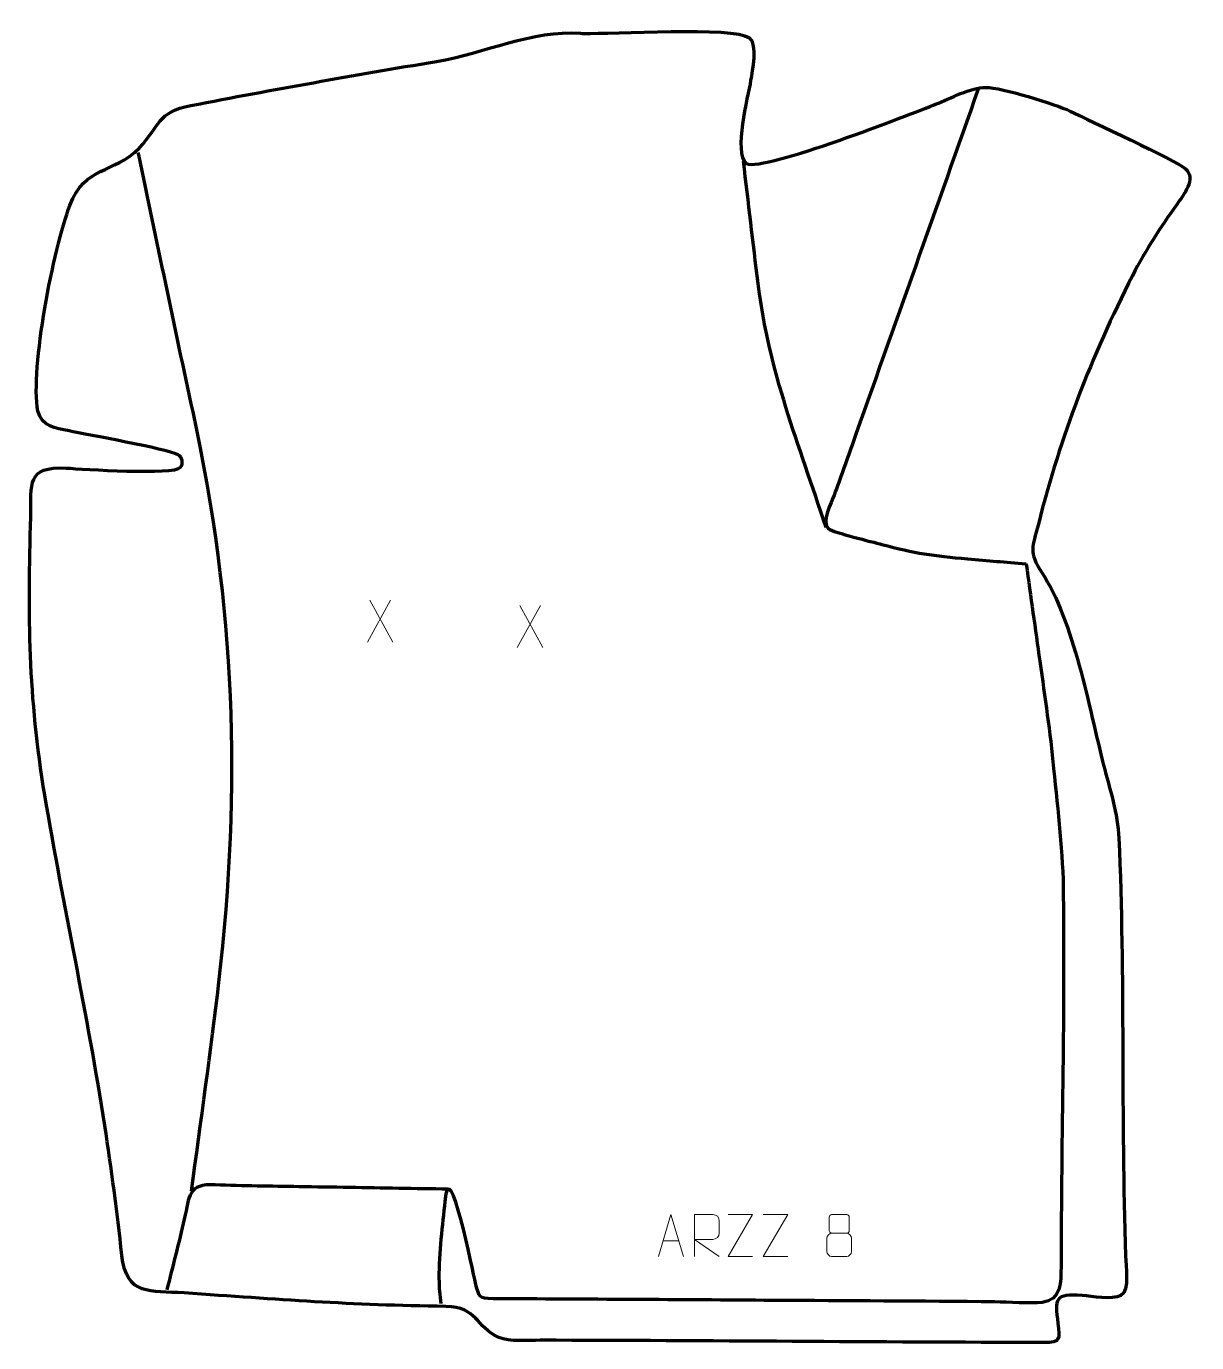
# Model space of a CAD drawing. Header units: millimetres. Extents: x -762 to -65, y 40 to 823.
import ezdxf

# ---------------------------------------------------------------- set-up
doc = ezdxf.new("R2010")
doc.units = ezdxf.units.MM
doc.header["$MEASUREMENT"] = 0
doc.layers.add('layer 2', color=7, linetype='Continuous')
doc.layers.add('layer 3', color=7, linetype='Continuous')

msp = doc.modelspace()

# ---------------------------------------------------------------- linework, layer by layer
at = {"layer": 'layer 2', "color": 142, "lineweight": 158}
for points, knots in [([(-195.2859, 786.4236), (-220.1919, 715.6309), (-245.6102, 644.5707), (-270.5969, 573.8175), (-270.5969, 573.8175), (-274.0901, 563.9258), (-277.6221, 554.0514), (-281.2135, 544.1949), (-281.2135, 544.1949), (-282.8916, 539.8879), (-289.1638, 527.7464), (-284.5224, 524.1475), (-284.5224, 524.1475), (-281.3515, 521.6889), (-258.7129, 516.4344), (-252.8507, 514.8283), (-252.8507, 514.8283), (-233.2885, 509.469), (-222.0963, 507.9753), (-201.9542, 506.2405), (-201.9542, 506.2405), (-189.059, 505.1299), (-179.8391, 504.3047), (-166.947, 503.1561)], [0, 0, 0, 0, 0.14285714, 0.14285714, 0.14285714, 0.14285714, 0.28571429, 0.28571429, 0.28571429, 0.28571429, 0.42857143, 0.42857143, 0.42857143, 0.42857143, 0.57142857, 0.57142857, 0.57142857, 0.57142857, 0.71428571, 0.71428571, 0.71428571, 0.71428571, 1, 1, 1, 1]), ([(-663.6326, 129.8289), (-658.4465, 169.996), (-652.0943, 213.8888), (-647.3968, 254.1037), (-647.3968, 254.1037), (-633.7541, 370.9009), (-637.6973, 478.2763), (-662.8017, 593.6973), (-662.8017, 593.6973), (-673.875, 644.6089), (-684.3678, 695.7032), (-695.1061, 746.6926), (-695.1061, 746.6926), (-695.1061, 746.6926), (-695.4158, 748.1632), (-695.4158, 748.1632)], [0, 0, 0, 0, 0.2, 0.2, 0.2, 0.2, 0.4, 0.4, 0.4, 0.4, 0.6, 0.6, 0.6, 0.6, 1, 1, 1, 1]), ([(-286.0384, 524.7897), (-302.4007, 575.1074), (-319.8903, 616.9676), (-326.5031, 670.1807), (-326.5031, 670.1807), (-329.5094, 694.373), (-332.2917, 718.6431), (-335.1836, 742.8549)], [0, 0, 0, 0, 0.33333333, 0.33333333, 0.33333333, 0.33333333, 1, 1, 1, 1]), ([(-166.947, 503.1561), (-164.2394, 483.8394), (-161.5318, 464.5228), (-158.8242, 445.2061), (-158.8242, 445.2061), (-155.8234, 423.7979), (-152.6601, 402.9214), (-150.5816, 381.3771), (-150.5816, 381.3771), (-148.068, 355.5178), (-144.9739, 331.6775), (-144.8386, 305.5399), (-144.8386, 305.5399), (-144.6583, 270.7025), (-144.6046, 236.4848), (-145.0867, 201.6299), (-145.0867, 201.6299), (-145.6207, 162.7009), (-146.0059, 123.8954), (-146.1988, 84.9634), (-146.1988, 84.9634), (-146.2454, 75.5597), (-146.0462, 64.9164), (-157.3606, 63.5603), (-157.3606, 63.5603), (-164.1538, 62.7461), (-177.8516, 63.7674), (-185.5215, 63.8508), (-185.5215, 63.8508), (-229.5799, 64.3294), (-273.6426, 64.4478), (-317.7025, 64.7577), (-317.7025, 64.7577), (-373.2262, 65.1515), (-428.7207, 65.47), (-484.242, 65.7472), (-484.242, 65.7472), (-492.9679, 65.891), (-492.5166, 66.7375), (-494.7338, 75.2944), (-494.7338, 75.2944), (-496.2514, 81.1512), (-510.2738, 153.9751), (-512.989, 123.5939), (-512.989, 123.5939), (-514.2252, 109.7625), (-516.6323, 93.1996), (-516.4472, 77.8726), (-516.4472, 77.8726), (-516.3849, 72.7106), (-516.0285, 67.6887), (-515.2343, 62.9586)], [0, 0, 0, 0, 0.07142857, 0.07142857, 0.07142857, 0.07142857, 0.14285714, 0.14285714, 0.14285714, 0.14285714, 0.21428571, 0.21428571, 0.21428571, 0.21428571, 0.28571429, 0.28571429, 0.28571429, 0.28571429, 0.35714286, 0.35714286, 0.35714286, 0.35714286, 0.42857143, 0.42857143, 0.42857143, 0.42857143, 0.5, 0.5, 0.5, 0.5, 0.57142857, 0.57142857, 0.57142857, 0.57142857, 0.64285714, 0.64285714, 0.64285714, 0.64285714, 0.71428571, 0.71428571, 0.71428571, 0.71428571, 0.78571429, 0.78571429, 0.78571429, 0.78571429, 0.85714286, 0.85714286, 0.85714286, 0.85714286, 1, 1, 1, 1]), ([(-511.0671, 130.9566), (-530.6148, 131.284), (-550.1626, 131.6113), (-569.7103, 131.9387), (-569.7103, 131.9387), (-579.7348, 132.1066), (-589.7593, 132.2745), (-599.7838, 132.4423), (-599.7838, 132.4423), (-616.3944, 132.7205), (-633.0202, 132.7939), (-649.6163, 133.5465), (-649.6163, 133.5465), (-665.9803, 134.2886), (-664.8444, 127.0707), (-668.0096, 113.202), (-668.0096, 113.202), (-671.199, 99.2276), (-674.9591, 84.9811), (-678.4161, 71.0283)], [0, 0, 0, 0, 0.16666667, 0.16666667, 0.16666667, 0.16666667, 0.33333333, 0.33333333, 0.33333333, 0.33333333, 0.5, 0.5, 0.5, 0.5, 0.66666667, 0.66666667, 0.66666667, 0.66666667, 1, 1, 1, 1])]:
    msp.add_open_spline(points, degree=3, knots=knots, dxfattribs=at)
at = {"layer": 'layer 3', "color": 242, "lineweight": 158}
msp.add_open_spline([(-140.7066, 772.7426), (-149.6447, 776.9539), (-181.8168, 786.9378), (-190.9669, 786.8758), (-190.9669, 786.8758), (-199.8672, 786.8155), (-212.1898, 780.2702), (-220.8132, 776.8432), (-220.8132, 776.8432), (-235.1776, 771.1726), (-322.2175, 736.8257), (-333.5226, 741.4461), (-333.5226, 741.4461), (-341.2926, 748.1478), (-332.5421, 781.2006), (-330.9249, 790.9117), (-330.9249, 790.9117), (-329.9927, 796.5095), (-326.6329, 812.5471), (-331.9179, 816.4911), (-331.9179, 816.4911), (-340.9108, 823.202), (-413.8652, 818.6161), (-430.2256, 818.9835), (-430.2256, 818.9835), (-430.8796, 818.9982), (-431.5005, 819.0278), (-432.1522, 819.0681), (-432.1522, 819.0681), (-460.7567, 821.2505), (-489.4027, 807.1309), (-517.9374, 802.3198), (-517.9374, 802.3198), (-567.648, 793.9811), (-614.6551, 785.648), (-664.1144, 776.0616), (-664.1144, 776.0616), (-683.9271, 772.2214), (-682.5979, 763.9039), (-694.6947, 750.9016), (-694.6947, 750.9016), (-710.574, 734.6534), (-726.7906, 740.9795), (-736.1214, 716.5329), (-736.1214, 716.5329), (-745.9289, 690.6647), (-759.7321, 620.0359), (-755.1974, 594.1452), (-755.1974, 594.1452), (-752.8494, 584.835), (-744.8614, 584.1361), (-736.5813, 582.382), (-736.5813, 582.382), (-725.3995, 579.9365), (-679.1077, 571.8697), (-671.7333, 568.1131), (-671.7333, 568.1131), (-669.1474, 566.7959), (-668.346, 563.0376), (-670.2517, 560.6761), (-670.2517, 560.6761), (-674.0723, 555.9416), (-728.8664, 559.6227), (-738.3058, 560.2279), (-738.3058, 560.2279), (-762.0252, 561.3239), (-758.981, 550.9093), (-759.3929, 531.223), (-759.3929, 531.223), (-761.0762, 472.6329), (-760.854, 424.1011), (-751.0154, 365.5034), (-751.0154, 365.5034), (-739.9415, 299.6525), (-725.4879, 234.7857), (-715.3323, 168.868), (-715.3323, 168.868), (-711.3274, 142.7171), (-708.0349, 117.8466), (-705.1762, 91.5437), (-705.1762, 91.5437), (-702.5221, 67.1223), (-688.1043, 70.5436), (-668.172, 69.1887), (-668.172, 69.1887), (-611.7761, 65.3553), (-569.2033, 61.8427), (-512.255, 61.1644), (-512.255, 61.1644), (-493.548, 60.9417), (-494.7525, 48.8639), (-480.7362, 42.6807), (-480.7362, 42.6807), (-474.5037, 39.9312), (-463.2821, 41.0316), (-456.1339, 41.0177), (-456.1339, 41.0177), (-356.1454, 40.8207), (-256.17, 39.9081), (-156.2031, 39.6193), (-156.2031, 39.6193), (-146.6689, 39.5917), (-146.7503, 41.5332), (-148.0366, 51.281), (-148.0366, 51.281), (-149.9372, 65.6838), (-149.9839, 68.9835), (-133.6254, 67.6372), (-133.6254, 67.6372), (-127.529, 67.1354), (-116.0049, 65.101), (-110.5512, 67.5747), (-110.5512, 67.5747), (-105.2772, 70.8697), (-107.6373, 85.3507), (-107.8363, 91.1355), (-107.8363, 91.1355), (-110.6119, 173.8465), (-108.1093, 257.63), (-111.7499, 339.8473), (-111.7499, 339.8473), (-112.3921, 354.3484), (-117.2454, 369.2211), (-120.862, 383.378), (-120.862, 383.378), (-129.5889, 417.5341), (-138.499, 469.0752), (-157.6273, 497.9797), (-157.6273, 497.9797), (-165.6639, 510.4787), (-163.2325, 512.915), (-159.6804, 526.7972), (-159.6804, 526.7972), (-146.3769, 579.9588), (-128.3366, 626.1351), (-103.7417, 674.766), (-103.7417, 674.766), (-95.5039, 690.9061), (-87.476, 702.6208), (-77.1582, 717.3116), (-77.1582, 717.3116), (-73.4673, 722.5668), (-65.4699, 732.5331), (-72.0765, 738.3595), (-72.0765, 738.3595), (-77.8359, 743.4388), (-129.8197, 767.4241), (-140.7066, 772.7426)], degree=3, knots=[0, 0, 0, 0, 0.02631579, 0.02631579, 0.02631579, 0.02631579, 0.05263158, 0.05263158, 0.05263158, 0.05263158, 0.07894737, 0.07894737, 0.07894737, 0.07894737, 0.10526316, 0.10526316, 0.10526316, 0.10526316, 0.13157895, 0.13157895, 0.13157895, 0.13157895, 0.15789474, 0.15789474, 0.15789474, 0.15789474, 0.18421053, 0.18421053, 0.18421053, 0.18421053, 0.21052632, 0.21052632, 0.21052632, 0.21052632, 0.23684211, 0.23684211, 0.23684211, 0.23684211, 0.26315789, 0.26315789, 0.26315789, 0.26315789, 0.28947368, 0.28947368, 0.28947368, 0.28947368, 0.31578947, 0.31578947, 0.31578947, 0.31578947, 0.34210526, 0.34210526, 0.34210526, 0.34210526, 0.36842105, 0.36842105, 0.36842105, 0.36842105, 0.39473684, 0.39473684, 0.39473684, 0.39473684, 0.42105263, 0.42105263, 0.42105263, 0.42105263, 0.44736842, 0.44736842, 0.44736842, 0.44736842, 0.47368421, 0.47368421, 0.47368421, 0.47368421, 0.5, 0.5, 0.5, 0.5, 0.52631579, 0.52631579, 0.52631579, 0.52631579, 0.55263158, 0.55263158, 0.55263158, 0.55263158, 0.57894737, 0.57894737, 0.57894737, 0.57894737, 0.60526316, 0.60526316, 0.60526316, 0.60526316, 0.63157895, 0.63157895, 0.63157895, 0.63157895, 0.65789474, 0.65789474, 0.65789474, 0.65789474, 0.68421053, 0.68421053, 0.68421053, 0.68421053, 0.71052632, 0.71052632, 0.71052632, 0.71052632, 0.73684211, 0.73684211, 0.73684211, 0.73684211, 0.76315789, 0.76315789, 0.76315789, 0.76315789, 0.78947368, 0.78947368, 0.78947368, 0.78947368, 0.81578947, 0.81578947, 0.81578947, 0.81578947, 0.84210526, 0.84210526, 0.84210526, 0.84210526, 0.86842105, 0.86842105, 0.86842105, 0.86842105, 0.89473684, 0.89473684, 0.89473684, 0.89473684, 0.92105263, 0.92105263, 0.92105263, 0.92105263, 0.94736842, 0.94736842, 0.94736842, 0.94736842, 1, 1, 1, 1], dxfattribs=at)
at = {"layer": 'layer 3', "color": 250, "lineweight": 9}
for points in [[(-545.296, 481.5393), (-545.296, 481.5393), (-559.0366, 456.6435), (-559.0366, 456.6435)], [(-557.582, 481.5393), (-557.582, 481.5393), (-543.8414, 456.5858), (-543.8414, 456.5858)], [(-456.0649, 478.3932), (-456.0649, 478.3932), (-469.8055, 453.4974), (-469.8055, 453.4974)], [(-468.3509, 478.3932), (-468.3509, 478.3932), (-454.6103, 453.4397), (-454.6103, 453.4397)], [(-383.0778, 100.1768), (-383.0778, 100.1768), (-373.5821, 100.1768), (-373.5821, 100.1768)]]:
    msp.add_open_spline(points, degree=3, dxfattribs=at)
for points, knots in [([(-385.8004, 90.9274), (-385.8004, 90.9274), (-378.4294, 115.8809), (-378.4294, 115.8809), (-378.4294, 115.8809), (-378.4294, 115.8809), (-370.8595, 90.9274), (-370.8595, 90.9274)], [0, 0, 0, 0, 0.33333333, 0.33333333, 0.33333333, 0.33333333, 1, 1, 1, 1]), ([(-364.2584, 90.9238), (-364.2584, 90.9238), (-364.2584, 115.8773), (-364.2584, 115.8773), (-364.2584, 115.8773), (-360.6636, 115.8773), (-357.0681, 115.8773), (-353.4729, 115.8773), (-353.4729, 115.8773), (-351.1476, 115.8396), (-349.5903, 114.3496), (-349.5944, 111.9832), (-349.5944, 111.9832), (-349.5948, 109.9477), (-349.5948, 106.8883), (-349.5944, 104.8523), (-349.5944, 104.8523), (-349.6009, 102.9768), (-351.4132, 101.035), (-353.4227, 101.0159), (-353.4227, 101.0159), (-353.4227, 101.0159), (-364.2584, 101.0159), (-364.2584, 101.0159), (-364.2584, 101.0159), (-364.2584, 101.0159), (-349.6037, 90.9238), (-349.6037, 90.9238)], [0, 0, 0, 0, 0.125, 0.125, 0.125, 0.125, 0.25, 0.25, 0.25, 0.25, 0.375, 0.375, 0.375, 0.375, 0.5, 0.5, 0.5, 0.5, 0.625, 0.625, 0.625, 0.625, 0.75, 0.75, 0.75, 0.75, 1, 1, 1, 1]), ([(-329.7744, 90.9201), (-329.7744, 90.9201), (-344.3934, 90.9201), (-344.3934, 90.9201), (-344.3934, 90.9201), (-344.3934, 90.9201), (-329.7501, 115.8775), (-329.7501, 115.8775), (-329.7501, 115.8775), (-329.7501, 115.8775), (-344.3934, 115.8775), (-344.3934, 115.8775)], [0, 0, 0, 0, 0.25, 0.25, 0.25, 0.25, 0.5, 0.5, 0.5, 0.5, 1, 1, 1, 1]), ([(-308.7744, 90.9201), (-308.7744, 90.9201), (-323.3934, 90.9201), (-323.3934, 90.9201), (-323.3934, 90.9201), (-323.3934, 90.9201), (-308.7501, 115.8775), (-308.7501, 115.8775), (-308.7501, 115.8775), (-308.7501, 115.8775), (-323.3934, 115.8775), (-323.3934, 115.8775)], [0, 0, 0, 0, 0.25, 0.25, 0.25, 0.25, 0.5, 0.5, 0.5, 0.5, 1, 1, 1, 1]), ([(-284.2146, 114.3311), (-284.2146, 112.1181), (-284.2146, 108.4358), (-284.2146, 106.2225), (-284.2146, 106.2225), (-284.1996, 105.7151), (-283.3922, 104.7837), (-282.6921, 104.7849), (-282.6921, 104.7849), (-279.7222, 104.7851), (-276.752, 104.7002), (-273.7816, 104.6999), (-273.7816, 104.6999), (-272.9845, 104.7041), (-272.2638, 105.4944), (-272.2664, 106.2151), (-272.2664, 106.2151), (-272.2667, 108.4311), (-272.2667, 112.1158), (-272.2664, 114.3311), (-272.2664, 114.3311), (-272.2849, 115.0419), (-272.8963, 115.8023), (-273.7302, 115.7949), (-273.7302, 115.7949), (-276.7473, 115.7946), (-279.7642, 115.7946), (-282.7808, 115.7949), (-282.7808, 115.7949), (-283.4072, 115.8025), (-284.2313, 115.0915), (-284.2146, 114.3311)], [0, 0, 0, 0, 0.11111111, 0.11111111, 0.11111111, 0.11111111, 0.22222222, 0.22222222, 0.22222222, 0.22222222, 0.33333333, 0.33333333, 0.33333333, 0.33333333, 0.44444444, 0.44444444, 0.44444444, 0.44444444, 0.55555556, 0.55555556, 0.55555556, 0.55555556, 0.66666667, 0.66666667, 0.66666667, 0.66666667, 0.77777778, 0.77777778, 0.77777778, 0.77777778, 1, 1, 1, 1]), ([(-285.6734, 101.8129), (-285.6734, 98.6421), (-285.6734, 96.94), (-285.6734, 93.7686), (-285.6734, 93.7686), (-285.6819, 92.5467), (-283.984, 90.854), (-282.7314, 90.8455), (-282.7314, 90.8455), (-279.7483, 90.8458), (-276.765, 90.8458), (-273.7816, 90.8455), (-273.7816, 90.8455), (-272.4583, 90.8572), (-270.8379, 92.4788), (-270.849, 93.778), (-270.849, 93.778), (-270.8493, 96.9462), (-270.8493, 98.645), (-270.849, 101.8129), (-270.849, 101.8129), (-270.9187, 103.1933), (-272.4965, 104.7719), (-273.8019, 104.7658), (-273.8019, 104.7658), (-276.7785, 104.7655), (-279.7551, 104.7655), (-282.7314, 104.7658), (-282.7314, 104.7658), (-283.8109, 104.7722), (-285.6572, 103.1933), (-285.6734, 101.8129)], [0, 0, 0, 0, 0.11111111, 0.11111111, 0.11111111, 0.11111111, 0.22222222, 0.22222222, 0.22222222, 0.22222222, 0.33333333, 0.33333333, 0.33333333, 0.33333333, 0.44444444, 0.44444444, 0.44444444, 0.44444444, 0.55555556, 0.55555556, 0.55555556, 0.55555556, 0.66666667, 0.66666667, 0.66666667, 0.66666667, 0.77777778, 0.77777778, 0.77777778, 0.77777778, 1, 1, 1, 1])]:
    msp.add_open_spline(points, degree=3, knots=knots, dxfattribs=at)

doc.saveas('drawing.dxf')
